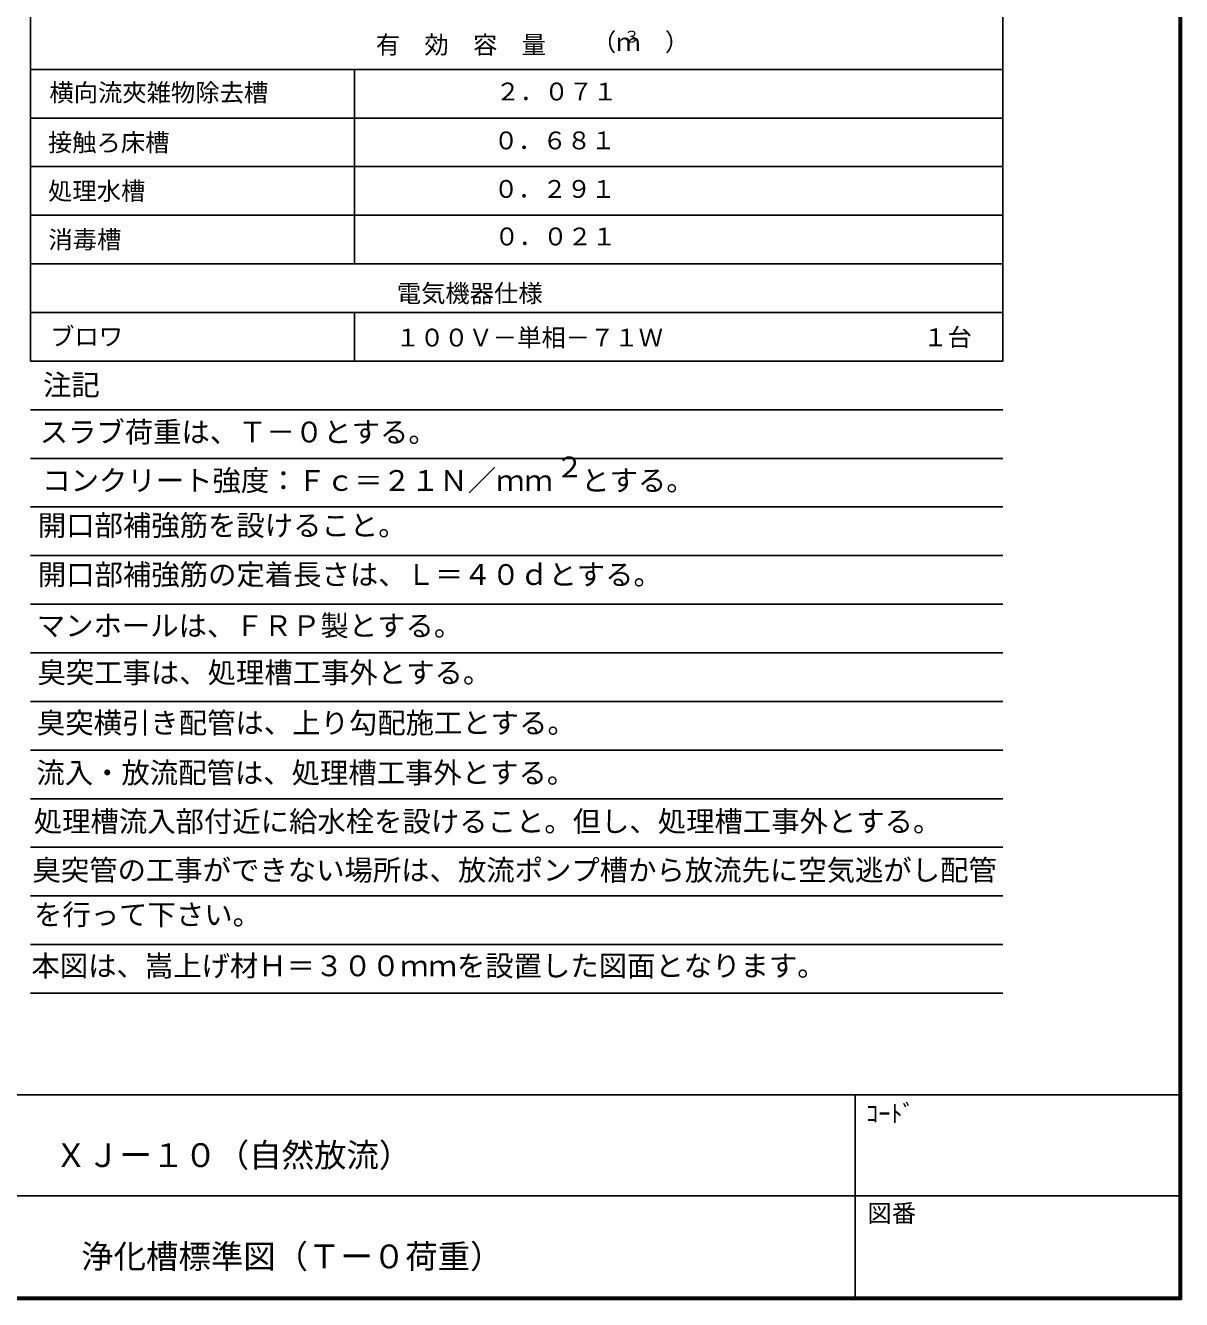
# Model space of a CAD drawing. Units: millimetres, scale not verified. Extents: x -9484 to 7834, y -6381 to 5697.
# Drawn here: x 3555 to 7834, y -5888 to -1171 of the extents above; entities that cross this region are included whole.
import ezdxf
from ezdxf.enums import TextEntityAlignment as Align

# ---------------------------------------------------------------- set-up
doc = ezdxf.new("R2010")
doc.units = ezdxf.units.MM
doc.header["$LTSCALE"] = 30
doc.layers.add('0-1_KIKI', color=3, linetype='Continuous', lineweight=25)
doc.layers.add('0-6_SUNPO', color=7, linetype='Continuous', lineweight=25)
doc.styles.add('MS Gothic', font='')
doc.styles.get('MS Gothic').set_extended_font_data('MS Gothic')

msp = doc.modelspace()

# ---------------------------------------------------------------- linework, layer by layer
at = {"layer": '0-1_KIKI'}
for p, q in [((3572.95, -2414.01), (3572.94, 1185.99)), ((7172.94, 1185.99), (7172.95, -2414.01)), ((3572.93, -1334.01), (7172.93, -1334.01)), ((4772.93, -1334.01), (4772.94, -2054.01)), ((3572.93, -1514.01), (7172.93, -1514.01)), ((3572.93, -1694.01), (7172.93, -1694.01)), ((3572.93, -1874.01), (7172.93, -1874.01)), ((3572.93, -2054.01), (7172.93, -2054.01)), ((3572.95, -2234.01), (7172.95, -2234.01)), ((4772.95, -2234.01), (4772.95, -2414.01)), ((7172.95, -2414.01), (3572.95, -2414.01)), ((7172.95, -2594.01), (3572.95, -2594.01)), ((7172.95, -2774.01), (3572.95, -2774.01)), ((7172.95, -2954.01), (3572.95, -2954.01)), ((7172.95, -3134.02), (3572.95, -3134.02)), ((7172.95, -3314.02), (3572.95, -3314.02)), ((7172.95, -3494.02), (3572.95, -3494.02)), ((7172.95, -3674.02), (3572.95, -3674.02)), ((7172.95, -3854.02), (3572.95, -3854.02)), ((7172.95, -4034.02), (3572.95, -4034.02)), ((7172.95, -4214.02), (3572.95, -4214.02)), ((7172.95, -4394.02), (3572.95, -4394.02)), ((7172.95, -4574.03), (3572.95, -4574.03)), ((7172.95, -4754.03), (3572.95, -4754.03))]:
    msp.add_line(p, q, dxfattribs=at)
at = {"layer": '0-6_SUNPO'}
for p, q in [((7826, -5879.86), (7826, 5688.14)), ((7826.6, -5880.46), (7826.6, 5688.74)), ((7827.2, -5881.06), (7827.2, 5689.34)), ((7827.8, -5881.66), (7827.8, 5689.94)), ((7828.4, -5882.26), (7828.4, 5690.54)), ((7829, -5882.86), (7829, 5691.14)), ((7829.6, -5883.46), (7829.6, 5691.74)), ((7830.2, -5884.06), (7830.2, 5692.34)), ((7830.8, -5884.66), (7830.8, 5692.94)), ((7831.4, -5885.26), (7831.4, 5693.54)), ((7832, -5885.86), (7832, 5694.14)), ((7832.6, -5886.46), (7832.6, 5694.74)), ((7833.2, -5887.06), (7833.2, 5695.34)), ((7833.8, -5887.66), (7833.8, 5695.94)), ((7834.4, -5888.26), (7834.4, 5696.54)), ((-8344, -5129.86), (7826, -5129.86)), ((6625.99, -5879.86), (6625.99, -5129.86)), ((-334.01, -5504.86), (7825.99, -5504.86)), ((7834.4, -5888.26), (-8352.4, -5888.26)), ((7833.8, -5887.66), (-8351.8, -5887.66)), ((7833.2, -5887.06), (-8351.2, -5887.06)), ((7832.6, -5886.46), (-8350.6, -5886.46)), ((7832, -5885.86), (-8350, -5885.86)), ((7831.4, -5885.26), (-8349.4, -5885.26)), ((7830.8, -5884.66), (-8348.8, -5884.66)), ((7830.2, -5884.06), (-8348.2, -5884.06)), ((7829.6, -5883.46), (-8347.6, -5883.46)), ((7829, -5882.86), (-8347, -5882.86)), ((7828.4, -5882.26), (-8346.4, -5882.26)), ((7827.8, -5881.66), (-8345.8, -5881.66)), ((7827.2, -5881.06), (-8345.2, -5881.06)), ((7826.6, -5880.46), (-8344.6, -5880.46)), ((-8344, -5879.86), (7826, -5879.86))]:
    msp.add_line(p, q, dxfattribs=at)

# ---------------------------------------------------------------- texts
at = {"layer": '0-1_KIKI', "color": 4, "style": 'MS Gothic'}
for s, height, p in [('有\u3000効\u3000容\u3000量', 65.98, (4851.6, -1295.58)), ('（ｍ\u3000）', 65.98, (5651.76, -1285.46)), ('３', 43.99, (5769.26, -1247.95)), ('横向流夾雑物除去槽', 65.98, (3643.28, -1472.62)), ('２．０７１', 65.98, (5295.8, -1468.57)), ('接触ろ床槽', 65.98, (3637.8, -1657.28)), ('０．６８１', 65.98, (5288.85, -1649.65)), ('処理水槽', 65.98, (3638.31, -1836.93)), ('０．２９１', 65.98, (5288.85, -1829.3)), ('消毒槽', 65.98, (3639.7, -2016.93)), ('０．０２１', 65.98, (5291.61, -2005.24)), ('電気機器仕様', 65.98, (4929.31, -2215.76)), ('ブロワ', 65.98, (3646.12, -2375.75)), ('１００Ｖ－単相－７１Ｗ', 65.98, (4924.8, -2379.58)), ('１台', 65.98, (6878.1, -2378.53)), ('注記', 76.98, (3619.56, -2563.72)), ('スラブ荷重は、Ｔ－０とする。', 76.98, (3607.24, -2738.1)), ('２', 76.98, (5516.58, -2867.39)), ('コンクリート強度：Ｆｃ＝２１Ｎ／ｍｍ\u3000とする。', 76.98, (3616.94, -2917.45)), ('開口部補強筋を設けること。', 76.98, (3600.55, -3083.74)), ('開口部補強筋の定着長さは、Ｌ＝４０ｄとする。', 76.98, (3600.55, -3265.78)), ('マンホールは、ＦＲＰ製とする。', 76.98, (3596.49, -3454.98)), ('臭突工事は、処理槽工事外とする。', 76.98, (3599.06, -3628.81)), ('臭突横引き配管は、上り勾配施工とする。', 76.98, (3596.96, -3815.07)), ('流入・放流配管は、処理槽工事外とする。', 76.98, (3594.93, -3999.66)), ('処理槽流入部付近に給水栓を設けること。但し、処理槽工事外とする。', 76.98, (3585.42, -4179.67)), ('臭突管の工事ができない場所は、放流ポンプ槽から放流先に空気逃がし配管', 76.98, (3580.57, -4359.94)), ('を行って下さい。', 76.98, (3586.41, -4524.72)), ('本図は、嵩上げ材Ｈ＝３００ｍｍを設置した図面となります。', 76.98, (3576.67, -4714.45))]:
    msp.add_text(s, height=height, dxfattribs=at).set_placement(p, align=Align.BOTTOM_LEFT)
at = {"layer": '0-6_SUNPO', "style": 'MS Gothic'}
for s, height, p in [('ｺｰﾄﾞ', 65.98, (6666.76, -5252.15)), ('ＸＪー１０（自然放流）', 87.98, (3662.81, -5424.08)), ('図番', 65.98, (6671.73, -5621.5)), ('浄化槽標準図（Ｔー０荷重）', 87.98, (3760.76, -5799.08))]:
    msp.add_text(s, height=height, dxfattribs=at).set_placement(p, align=Align.BOTTOM_LEFT)

doc.saveas('drawing.dxf')
